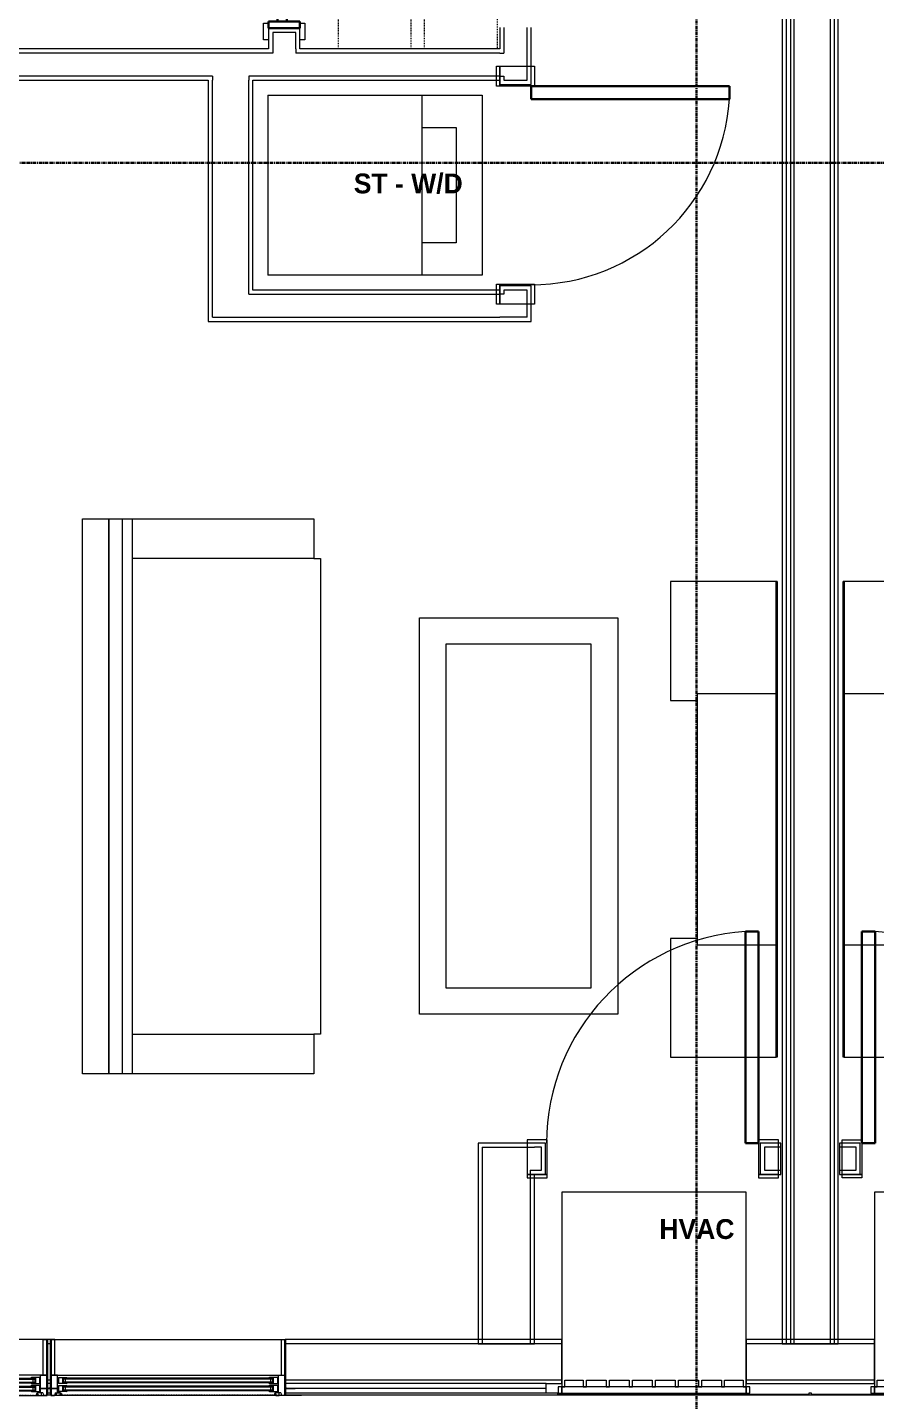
# Model space of a CAD drawing. Header units: inches. Extents: x -4093 to -1777, y 9773 to 12264.
# Drawn here: x -3255.6 to -3127.2, y 9979.8 to 10187.7 of the extents above; entities that cross this region are included whole.
import ezdxf

# ---------------------------------------------------------------- set-up
doc = ezdxf.new("R2010")
doc.units = ezdxf.units.IN
doc.header["$MEASUREMENT"] = 0
doc.linetypes.add('Dash', pattern=[0.25, 0.125, -0.125])
doc.linetypes.add('Grid Line 1_2_', pattern=[0.875, 0.5, -0.125, 0.125, -0.125])
for name, color, linetype, lineweight in [('0-1', 7, 'Continuous', 5), ('0-2', 7, 'Continuous', 9), ('A-AREA-IDEN', 2, 'Continuous', 9), ('A-DETL-GENF', 92, 'Continuous', 18), ('A-DETL-GENF-HDLN', 1, 'Dash', 9), ('A-DOOR-1', 7, 'Continuous', 9), ('A-DOOR-2', 10, 'Continuous', 30), ('A-DOOR-FRAM-1', 10, 'Continuous', 30), ('A-GENM', 5, 'Continuous', 9), ('A-GLAZ', 151, 'Continuous', 18), ('A-GLAZ-1', 151, 'Continuous', 9), ('A-GLAZ-2', 151, 'Continuous', 30), ('A-WALL', 113, 'Continuous', 18), ('A-WALL-1', 7, 'Continuous', 9), ('A-WALL-2', 250, 'Continuous', 18), ('A-WALL-3', 113, 'Continuous', 9), ('I-FURN', 30, 'Continuous', 9), ('I-FURN-1', 7, 'Continuous', 9), ('I-WALL-1', 7, 'Continuous', 9), ('P-SANR-FIXT-1', 7, 'Continuous', 9), ('Q-CASE-HDLN-1', 7, 'Dash', 9), ('S-GRID-1', 1, 'Grid Line 1_2_', 30)]:
    doc.layers.add(name, color=color, linetype=linetype, lineweight=lineweight)
doc.styles.add('Century Gothic_B', font='GOTHICB.TTF', dxfattribs={"height": 3})

# ---------------------------------------------------------------- blocks, each defined once
blk = doc.blocks.new('Entertainment_Center_14771 - Entertainment_Center_14771-3403083-BACKGROUND - 3RD FLOOR')
at = {"layer": 'I-FURN-1'}
for p, q in [((-18, 10), (-36, 10)), ((-36, 10), (-36, -6)), ((-34.85, 10.03), (-35.34, 10.03)), ((-35.34, 10.03), (-35.34, 10)), ((-34.85, 10), (-34.85, 10.03)), ((-18.66, 10.03), (-19.66, 10.03)), ((-19.66, 10.03), (-19.66, 10)), ((-18.66, 10), (-18.66, 10.03)), ((-18, 6), (-18, 10)), ((36, 10), (18, 10)), ((18, 10), (18, 6)), ((18.66, 10.03), (18.66, 10)), ((19.66, 10.03), (18.66, 10.03)), ((19.66, 10), (19.66, 10.03)), ((35.34, 10.03), (34.85, 10.03)), ((34.85, 10.03), (34.85, 10)), ((35.34, 10), (35.34, 10.03)), ((36, -6), (36, 10)), ((19, 6), (-19, 6)), ((-19, 6), (-19, -6)), ((19, -6), (19, 6)), ((-36, -6), (-19, -6)), ((-36, -6.13), (-36, -6)), ((-36, -6), (-19, -6)), ((-19, -6.13), (-36, -6.13)), ((-19, -6), (19, -6)), ((-19, -6.13), (-19, -6)), ((-19, -6), (19, -6)), ((19, -6.13), (-19, -6.13)), ((19, -6), (36, -6)), ((19, -6), (19, -6.13)), ((19, -6), (36, -6)), ((36, -6.13), (19, -6.13)), ((36, -6.13), (36, -6))]:
    blk.add_line(p, q, dxfattribs=at)
blk = doc.blocks.new('Couch-Both_Arms-Generic - 1-1372852-BACKGROUND - 3RD FLOOR')
at = {"layer": 'I-FURN'}
for p, q in [((-42, 17.5), (-36, 17.5)), ((-42, -10), (-42, 17.5)), ((-36, 18.5), (36, 18.5)), ((-36, 17.5), (-36, 18.5)), ((-36, 17.5), (-36, -10)), ((36, 18.5), (36, 17.5)), ((36, 17.5), (42, 17.5)), ((36, -10), (36, 17.5)), ((42, 17.5), (42, -10)), ((-42, -10), (42, -10)), ((-42, -13.5), (-42, -10)), ((42, -10), (42, -13.5)), ((-42, -11.5), (42, -11.5)), ((-42, -13.5), (42, -13.5)), ((42, -13.5), (-42, -13.5))]:
    blk.add_line(p, q, dxfattribs=at)
at = {"layer": 'I-FURN-1'}
for p, q in [((-42, -17.5), (-42, -13.5)), ((42, -13.5), (42, -17.5)), ((42, -17.5), (-42, -17.5))]:
    blk.add_line(p, q, dxfattribs=at)
blk = doc.blocks.new('Table-Coffee - one-1372853-BACKGROUND - 3RD FLOOR')
at = {"layer": 'I-FURN-1'}
for p, q in [((-29.28, 11.25), (30.72, 11.25)), ((-29.28, -18.75), (-29.28, 11.25)), ((30.72, 11.25), (30.72, -18.75)), ((26.72, 7.25), (-25.28, 7.25)), ((-25.28, 7.25), (-25.28, -14.75)), ((26.72, -14.75), (26.72, 7.25)), ((-25.28, -14.75), (26.72, -14.75)), ((30.72, -18.75), (-29.28, -18.75))]:
    blk.add_line(p, q, dxfattribs=at)
blk = doc.blocks.new('SLIDING - FLUSH - SLIDING - FLUSH - 5-0 x 6-8-3203586-BACKGROUND - 3RD FLOOR')
at = {"layer": 'A-DOOR-1'}
for p, q in [((-32.75, 3.25), (-30.25, 3.25)), ((-32.75, 2.5), (-32.75, 3.25)), ((-30.25, 2.5), (-32.75, 2.5)), ((-30.25, 3.25), (-30.25, 2.5)), ((30.25, 3.25), (32.75, 3.25)), ((30.25, 2.5), (30.25, 3.25)), ((32.75, 2.5), (30.25, 2.5)), ((32.75, 3.25), (32.75, 2.5)), ((-32.75, -2.25), (-30.25, -2.25)), ((-32.75, -3), (-32.75, -2.25)), ((-30.25, -3), (-32.75, -3)), ((-30.25, -2.25), (-30.25, -3)), ((30.25, -2.25), (32.75, -2.25)), ((30.25, -3), (30.25, -2.25)), ((32.75, -3), (30.25, -3)), ((32.75, -2.25), (32.75, -3))]:
    blk.add_line(p, q, dxfattribs=at)
at = {"layer": 'A-DOOR-2'}
for p, q in [((-1, -0.88), (-1, 0.5)), ((-1, 0.5), (30, 0.5)), ((30, 0.5), (30, -0.88)), ((-30, -2.25), (-30, -0.88)), ((-30, -0.88), (1, -0.88)), ((30, -0.88), (-1, -0.88)), ((1, -0.88), (1, -2.25)), ((1, -2.25), (-30, -2.25))]:
    blk.add_line(p, q, dxfattribs=at)
at = {"layer": 'A-DOOR-FRAM-1'}
for p, q in [((-31, -2.25), (-31, 2.5)), ((-31, 2.5), (-30, 2.5)), ((-30, 2.5), (-30, -2.25)), ((30, 2.5), (31, 2.5)), ((30, -2.25), (30, 2.5)), ((31, 2.5), (31, -2.25)), ((-30, -2.25), (-31, -2.25)), ((31, -2.25), (30, -2.25))]:
    blk.add_line(p, q, dxfattribs=at)
blk = doc.blocks.new('OD_CW_Closet - OD_CW_Closet-3786599-BACKGROUND - 3RD FLOOR')
at = {"layer": 'Q-CASE-HDLN-1'}
for p, q in [((0.74, -24), (0.74, 0)), ((0.74, 0), (68.99, 0)), ((68.99, 0), (68.99, -24)), ((0.74, -11), (68.99, -11)), ((0.74, -13), (68.99, -13)), ((68.99, -24), (0.74, -24))]:
    blk.add_line(p, q, dxfattribs=at)
blk = doc.blocks.new('SWING - SINGLE - FLUSH - SWING - FLUSH - 2-6 x 6-8 - PASSAGE-4346079-BACKGROUND - 3RD FLOOR')
at = {"layer": 'A-DOOR-1'}
for p, q in [((-18, 2.375), (-18, 2.875)), ((-18, 2.875), (-15, 2.875)), ((-18, 2.375), (-15, 2.375)), ((-18, -2.875), (-18, 2.375)), ((-15, 2.375), (-18, 2.375)), ((-15, 2.875), (-15, 2.375)), ((-15, 2.375), (-15, -2.875)), ((15, 2.375), (15, 2.875)), ((15, 2.875), (18, 2.875)), ((15, 2.375), (18, 2.375)), ((15, -2.875), (15, 2.375)), ((18, 2.375), (15, 2.375)), ((18, 2.875), (18, 2.375)), ((18, 2.375), (18, -2.875)), ((-15, -2.875), (-18, -2.875)), ((18, -2.875), (15, -2.875))]:
    blk.add_line(p, q, dxfattribs=at)
blk.add_arc((15, -2.375), 30.067, 180, 266.18593, dxfattribs=at)
at = {"layer": 'A-DOOR-2'}
for p, q in [((13, -2.375), (13, -32.375)), ((15, -2.375), (13, -2.375)), ((15, -2.375), (15, -32.375)), ((15, -32.375), (13, -32.375))]:
    blk.add_line(p, q, dxfattribs=at)
blk = doc.blocks.new('Stacked Washer and Dryer - 26_x25_ - Private-1352637-BACKGROUND - 3RD FLOOR')
at = {"layer": 'P-SANR-FIXT-1'}
for p, q in [((0, 13.625), (32.4375, 13.625)), ((0, 13.625), (0, -13.625)), ((23.34375, 13.625), (23.34375, -13.625)), ((32.4375, 13.625), (32.4375, -13.625)), ((23.34375, 8.75), (28.53125, 8.75)), ((28.53125, 8.75), (28.53125, -8.75)), ((28.53125, -8.75), (23.34375, -8.75)), ((32.4375, -13.625), (0, -13.625))]:
    blk.add_line(p, q, dxfattribs=at)
blk = doc.blocks.new('SWING - SINGLE - FLUSH - SWING - 32_ x 80_ - WITH ACOUSTICAL SEAL-4346071-BACKGROUND - 3RD FLOOR')
at = {"layer": 'A-DOOR-1'}
for p, q in [((-16, 2.87), (-19, 2.87)), ((-19, 2.87), (-19, -2.38)), ((-16, -2.38), (-16, 2.87)), ((19, 2.87), (16, 2.87)), ((16, 2.87), (16, -2.38)), ((19, -2.38), (19, 2.87)), ((-19, -2.38), (-16, -2.38)), ((-16, -2.38), (-19, -2.38)), ((-19, -2.38), (-19, -2.88)), ((-19, -2.88), (-16, -2.88)), ((-16, -2.88), (-16, -2.38)), ((16, -2.38), (19, -2.38)), ((19, -2.38), (16, -2.38)), ((16, -2.38), (16, -2.88)), ((16, -2.88), (19, -2.88)), ((19, -2.88), (19, -2.38))]:
    blk.add_line(p, q, dxfattribs=at)
blk.add_arc((16, 2.37), 32.07, 93.5759, 180, dxfattribs=at)
at = {"layer": 'A-DOOR-2'}
for p, q in [((14, 2.37), (14, 34.38)), ((16, 34.38), (14, 34.38)), ((16, 2.37), (16, 34.38)), ((16, 2.37), (14, 2.37))]:
    blk.add_line(p, q, dxfattribs=at)
blk = doc.blocks.new('Entertainment_Center_14771 - Entertainment_Center_14771-1352616-BACKGROUND - 3RD FLOOR')
at = {"layer": 'I-FURN-1'}
for p, q in [((-36, 6.12), (-19, 6.12)), ((-36, 6), (-36, 6.12)), ((-19, 6), (-36, 6)), ((-19, 6), (-36, 6)), ((-36, 6), (-36, -10)), ((-19, 6.12), (19, 6.12)), ((-19, 6), (-19, 6.12)), ((19, 6), (-19, 6)), ((19, 6), (-19, 6)), ((-19, 6), (-19, -6)), ((19, 6.12), (36, 6.12)), ((19, 6.12), (19, 6)), ((36, 6), (19, 6)), ((19, -6), (19, 6)), ((36, 6), (19, 6)), ((36, 6), (36, 6.12)), ((36, -10), (36, 6)), ((-19, -6), (19, -6)), ((-18, -10), (-18, -6)), ((18, -6), (18, -10)), ((-36, -10), (-18, -10)), ((-35.34, -10), (-35.34, -10.03)), ((-35.34, -10.03), (-34.85, -10.03)), ((-34.85, -10.03), (-34.85, -10)), ((-19.66, -10), (-19.66, -10.03)), ((-19.66, -10.03), (-18.66, -10.03)), ((-18.66, -10.03), (-18.66, -10)), ((18, -10), (36, -10)), ((18.66, -10), (18.66, -10.03)), ((18.66, -10.03), (19.66, -10.03)), ((19.66, -10.03), (19.66, -10)), ((34.85, -10), (34.85, -10.03)), ((34.85, -10.03), (35.34, -10.03)), ((35.34, -10.03), (35.34, -10))]:
    blk.add_line(p, q, dxfattribs=at)
blk = doc.blocks.new('SWING - SINGLE - FLUSH - SWING - 32_ x 80_ - WITH ACOUSTICAL SEAL-4346081-BACKGROUND - 3RD FLOOR')
at = {"layer": 'A-DOOR-1'}
for p, q in [((-19, 2.37), (-19, 2.87)), ((-19, 2.87), (-16, 2.87)), ((-19, 2.37), (-16, 2.37)), ((-19, -2.88), (-19, 2.37)), ((-16, 2.37), (-19, 2.37)), ((-16, 2.87), (-16, 2.37)), ((-16, 2.37), (-16, -2.88)), ((16, 2.37), (16, 2.87)), ((16, 2.87), (19, 2.87)), ((16, 2.37), (19, 2.37)), ((16, -2.88), (16, 2.37)), ((19, 2.37), (16, 2.37)), ((19, 2.87), (19, 2.37)), ((19, 2.37), (19, -2.88)), ((-16, -2.88), (-19, -2.88)), ((19, -2.88), (16, -2.88))]:
    blk.add_line(p, q, dxfattribs=at)
blk.add_arc((16, -2.38), 32.07, 180, 266.4241, dxfattribs=at)
at = {"layer": 'A-DOOR-2'}
for p, q in [((14, -2.38), (14, -34.38)), ((16, -2.38), (14, -2.38)), ((16, -2.38), (16, -34.38)), ((16, -34.38), (14, -34.38))]:
    blk.add_line(p, q, dxfattribs=at)
blk = doc.blocks.new('CTR - 1st Phase - Unit Layouts_rvt-1-BACKGROUND - 3RD FLOOR')
at = {"layer": 'A-WALL-1'}
for p, q in [((-3219.1, 10187.54), (-3219.1, 10184.41)), ((-3214.35, 10187.54), (-3219.1, 10187.54)), ((-3214.35, 10184.41), (-3214.35, 10187.54)), ((-3184.1, 10187.66), (-3184.1, 10184.41)), ((-3179.35, 10179.04), (-3179.35, 10187.66)), ((-3221.47, 10184.41), (-3334.47, 10184.41)), ((-3219.1, 10184.41), (-3221.47, 10184.41)), ((-3184.1, 10184.41), (-3214.35, 10184.41)), ((-3334.47, 10179.66), (-3228.22, 10179.66)), ((-3228.22, 10179.66), (-3228.22, 10147.92)), ((-3221.47, 10147.92), (-3221.47, 10179.66)), ((-3221.47, 10179.66), (-3184.1, 10179.66)), ((-3184.1, 10179.66), (-3184.1, 10179.04)), ((-3184.1, 10179.04), (-3179.35, 10179.04)), ((-3228.22, 10147.92), (-3228.22, 10143.79)), ((-3184.1, 10147.92), (-3221.47, 10147.92)), ((-3179.35, 10148.54), (-3184.1, 10148.54)), ((-3184.1, 10148.54), (-3184.1, 10147.92)), ((-3179.35, 10143.17), (-3179.35, 10148.54)), ((-3228.22, 10143.79), (-3228.22, 10143.17)), ((-3228.22, 10143.17), (-3184.1, 10143.17)), ((-3184.1, 10143.17), (-3179.97, 10143.17)), ((-3179.97, 10143.17), (-3179.35, 10143.17)), ((-3177.19, 10018.81), (-3178.87, 10018.81)), ((-3177.19, 10014.06), (-3177.19, 10018.81)), ((-3141.56, 10018.81), (-3144.69, 10018.81)), ((-3144.69, 10018.81), (-3144.69, 10014.06)), ((-3141.56, 10014.06), (-3141.56, 10018.81)), ((-3129.56, 10018.81), (-3132.69, 10018.81)), ((-3132.69, 10018.81), (-3132.69, 10014.06)), ((-3129.56, 10014.06), (-3129.56, 10018.81)), ((-3178.87, 10014.06), (-3177.19, 10014.06)), ((-3144.69, 10014.06), (-3141.56, 10014.06)), ((-3132.69, 10014.06), (-3129.56, 10014.06))]:
    blk.add_line(p, q, dxfattribs=at)
at = {"layer": 'A-WALL-2'}
for p, q in [((-3183.47, 10187.66), (-3183.47, 10183.79)), ((-3179.97, 10179.66), (-3179.97, 10187.66)), ((-3218.47, 10186.91), (-3218.47, 10184.41)), ((-3216.72, 10186.91), (-3218.47, 10186.91)), ((-3214.97, 10186.91), (-3216.72, 10186.91)), ((-3214.97, 10184.41), (-3214.97, 10186.91)), ((-3222.1, 10183.79), (-3334.47, 10183.79)), ((-3221.47, 10183.79), (-3222.1, 10183.79)), ((-3218.47, 10183.79), (-3221.47, 10183.79)), ((-3218.47, 10184.41), (-3218.47, 10183.79)), ((-3214.97, 10184.41), (-3214.97, 10183.79)), ((-3184.1, 10183.79), (-3214.97, 10183.79)), ((-3184.1, 10183.79), (-3183.47, 10183.79)), ((-3227.6, 10180.29), (-3334.47, 10180.29)), ((-3227.6, 10180.29), (-3227.6, 10179.66)), ((-3227.6, 10147.92), (-3227.6, 10179.66)), ((-3222.1, 10180.29), (-3222.1, 10179.66)), ((-3221.47, 10180.29), (-3222.1, 10180.29)), ((-3222.1, 10147.92), (-3222.1, 10179.66)), ((-3184.1, 10180.29), (-3221.47, 10180.29)), ((-3184.1, 10180.29), (-3183.47, 10180.29)), ((-3183.47, 10180.29), (-3183.47, 10179.66)), ((-3183.47, 10179.66), (-3181.72, 10179.66)), ((-3181.72, 10179.66), (-3179.97, 10179.66)), ((-3227.6, 10147.29), (-3227.6, 10147.92)), ((-3222.1, 10147.29), (-3222.1, 10147.92)), ((-3183.47, 10147.91), (-3183.47, 10147.29)), ((-3181.72, 10147.91), (-3183.47, 10147.91)), ((-3179.97, 10147.91), (-3181.72, 10147.91)), ((-3179.97, 10143.79), (-3179.97, 10147.91)), ((-3227.6, 10143.79), (-3227.6, 10147.29)), ((-3222.1, 10147.29), (-3184.1, 10147.29)), ((-3183.47, 10147.29), (-3184.1, 10147.29)), ((-3227.6, 10143.79), (-3184.1, 10143.79)), ((-3183.47, 10143.79), (-3184.1, 10143.79)), ((-3179.97, 10143.79), (-3183.47, 10143.79)), ((-3186.75, 10018.19), (-3186.75, 9988.44)), ((-3186.75, 10018.19), (-3179.5, 10018.19)), ((-3179.5, 10018.19), (-3178.87, 10018.19)), ((-3177.81, 10018.19), (-3178.87, 10018.19)), ((-3177.81, 10016.44), (-3177.81, 10018.19)), ((-3144.06, 10018.19), (-3144.06, 10016.44)), ((-3141.56, 10018.19), (-3144.06, 10018.19)), ((-3130.19, 10018.19), (-3132.69, 10018.19)), ((-3130.19, 10016.44), (-3130.19, 10018.19)), ((-3179.5, 10014.69), (-3179.5, 9988.44)), ((-3179.5, 10014.69), (-3178.87, 10014.69)), ((-3178.87, 10014.69), (-3177.81, 10014.69)), ((-3177.81, 10014.69), (-3177.81, 10016.44)), ((-3144.06, 10016.44), (-3144.06, 10014.69)), ((-3144.06, 10014.69), (-3141.56, 10014.69)), ((-3132.69, 10014.69), (-3130.19, 10014.69)), ((-3130.19, 10014.69), (-3130.19, 10016.44))]:
    blk.add_line(p, q, dxfattribs=at)
at = {"layer": 'I-WALL-1'}
for p, q in [((-3186.75, 10018.81), (-3187.37, 10018.81)), ((-3187.37, 10018.81), (-3187.37, 9988.44)), ((-3178.87, 10018.81), (-3186.75, 10018.81)), ((-3178.87, 9988.44), (-3178.87, 10014.06)), ((-3187.37, 9988.44), (-3178.87, 9988.44))]:
    blk.add_line(p, q, dxfattribs=at)
at = {"layer": '0-2'}
for name, p, rotation in [('OD_CW_Closet - OD_CW_Closet-3786599-BACKGROUND - 3RD FLOOR', (-3208.51, 10183.68), 89.99999999997935), ('SLIDING - FLUSH - SLIDING - FLUSH - 5-0 x 6-8-3203586-BACKGROUND - 3RD FLOOR', (-3216.85, 10218.54), 269.9999999999546), ('SWING - SINGLE - FLUSH - SWING - FLUSH - 2-6 x 6-8 - PASSAGE-4346079-BACKGROUND - 3RD FLOOR', (-3181.72, 10163.79), 90.00000000002589), ('Couch-Both_Arms-Generic - 1-1372852-BACKGROUND - 3RD FLOOR', (-3229.75, 10071.31), 270.0000000000206), ('Entertainment_Center_14771 - Entertainment_Center_14771-3403083-BACKGROUND - 3RD FLOOR', (-3148.25, 10067.8), 90.00000000002663), ('Entertainment_Center_14771 - Entertainment_Center_14771-1352616-BACKGROUND - 3RD FLOOR', (-3126, 10067.8), 89.99999999997337), ('Table-Coffee - one-1372853-BACKGROUND - 3RD FLOOR', (-3185, 10067.6), 90.00000000001687), ('SWING - SINGLE - FLUSH - SWING - 32_ x 80_ - WITH ACOUSTICAL SEAL-4346081-BACKGROUND - 3RD FLOOR', (-3113.31, 10016.44), 180)]:
    blk.add_blockref(name, p, dxfattribs=dict(at, rotation=rotation))
for name, p in [('Stacked Washer and Dryer - 26_x25_ - Private-1352637-BACKGROUND - 3RD FLOOR', (-3219.22, 10163.79)), ('SWING - SINGLE - FLUSH - SWING - 32_ x 80_ - WITH ACOUSTICAL SEAL-4346071-BACKGROUND - 3RD FLOOR', (-3160.94, 10016.44))]:
    blk.add_blockref(name, p, dxfattribs=at)
blk = doc.blocks.new('CTR - 1st Phase - Common Walls_rvt-1-BACKGROUND - 3RD FLOOR')
at = {"layer": 'A-WALL-2'}
for p, q in [((-3140.75, 10355.41), (-3140.75, 9988.44)), ((-3140.12, 10355.41), (-3140.12, 9988.44)), ((-3139.62, 10355.41), (-3139.62, 9988.44)), ((-3134.12, 10355.41), (-3134.12, 9988.44)), ((-3133.5, 10355.41), (-3133.5, 9988.44))]:
    blk.add_line(p, q, dxfattribs=at)
at = {"layer": 'I-WALL-1'}
for p, q in [((-3141.37, 10355.41), (-3141.37, 9988.44)), ((-3132.87, 9988.44), (-3132.87, 10355.41)), ((-3141.37, 9988.44), (-3132.87, 9988.44))]:
    blk.add_line(p, q, dxfattribs=at)
blk = doc.blocks.new('CTR - 1st Phase - Structure_rvt-1-BACKGROUND - 3RD FLOOR')
at = {"layer": 'S-GRID-1'}
for p, q in [((-3154.32, 9772.61), (-3154.32, 12247.5)), ((-1777.25, 10167.19), (-4076.95, 10167.19))]:
    blk.add_line(p, q, dxfattribs=at)
blk = doc.blocks.new('V-Series_EWC4_SPVU_RFA_2015 - 2ND AND 3RD FLOOR-2226480-BACKGROUND - 3RD FLOOR')
at = {"layer": 'A-GENM'}
for p, q in [((-3859.97, 11740.34), (-3859.97, 11739.78)), ((-3858.97, 11740.34), (-3859.97, 11740.34)), ((-3859.97, 11739.78), (-3859.97, 11711.9)), ((-3858.97, 11739.78), (-3859.97, 11739.78)), ((-3859.97, 11739.78), (-3858.97, 11739.78)), ((-3858.97, 11739.78), (-3858.97, 11740.34)), ((-3858.97, 11711.9), (-3858.97, 11739.78)), ((-3829.54, 11739.78), (-3858.97, 11739.78)), ((-3858.97, 11739.78), (-3858.97, 11739.34)), ((-3829.54, 11711.9), (-3829.54, 11739.78)), ((-3858.97, 11739.34), (-3857.97, 11739.34)), ((-3857.97, 11739.34), (-3857.97, 11736.54)), ((-3857.97, 11736.54), (-3858.97, 11736.54)), ((-3858.97, 11736.54), (-3858.97, 11736.04)), ((-3858.97, 11736.04), (-3857.97, 11736.04)), ((-3857.97, 11736.04), (-3857.97, 11733.06)), ((-3857.97, 11733.06), (-3858.97, 11733.06)), ((-3858.97, 11733.06), (-3858.97, 11732.56)), ((-3858.97, 11732.56), (-3857.97, 11732.56)), ((-3857.97, 11732.56), (-3857.97, 11729.57)), ((-3857.97, 11729.57), (-3858.97, 11729.57)), ((-3858.97, 11729.57), (-3858.97, 11729.07)), ((-3858.97, 11729.07), (-3857.97, 11729.07)), ((-3857.97, 11729.07), (-3857.97, 11726.09)), ((-3857.97, 11726.09), (-3858.97, 11726.09)), ((-3858.97, 11726.09), (-3858.97, 11725.59)), ((-3858.97, 11725.59), (-3857.97, 11725.59)), ((-3857.97, 11725.59), (-3857.97, 11722.61)), ((-3857.97, 11722.61), (-3858.97, 11722.61)), ((-3858.97, 11722.61), (-3858.97, 11722.11)), ((-3858.97, 11722.11), (-3857.97, 11722.11)), ((-3857.97, 11722.11), (-3857.97, 11719.12)), ((-3857.97, 11719.12), (-3858.97, 11719.12)), ((-3858.97, 11719.12), (-3858.97, 11718.62)), ((-3858.97, 11718.62), (-3857.97, 11718.62)), ((-3857.97, 11718.62), (-3857.97, 11715.64)), ((-3857.97, 11715.64), (-3858.97, 11715.64)), ((-3858.97, 11715.64), (-3858.97, 11715.14)), ((-3858.97, 11715.14), (-3857.97, 11715.14)), ((-3857.97, 11715.14), (-3857.97, 11712.34)), ((-3859.97, 11711.9), (-3858.97, 11711.9)), ((-3859.97, 11711.9), (-3859.97, 11711.34)), ((-3858.97, 11711.9), (-3859.97, 11711.9)), ((-3859.97, 11711.34), (-3858.97, 11711.34)), ((-3857.97, 11712.34), (-3858.97, 11712.34)), ((-3858.97, 11712.34), (-3858.97, 11711.9)), ((-3858.97, 11711.34), (-3858.97, 11711.9)), ((-3858.97, 11711.9), (-3829.54, 11711.9))]:
    blk.add_line(p, q, dxfattribs=at)
blk = doc.blocks.new('Perforated Panel at Magic-Pak - hvac panel - 3rd floor-2505079-BACKGROUND - 3RD FLOOR')
at = {"layer": 'A-GLAZ-1'}
for p, q in [((19.01, 4.19), (-19.01, 4.19)), ((-19.01, 4.12), (19.01, 4.12))]:
    blk.add_line(p, q, dxfattribs=at)
blk = doc.blocks.new('Window-Double_Hung-Marvin-Essential - 2-WIDE _TEMP ALL LOW_ ESDH3066-3454268-BACKGROUND - 3RD FLOOR')
at = {"layer": 'A-DETL-GENF'}
for p, q in [((-17.75, 4.28), (-17.16, 4.28)), ((-17.75, 4.28), (-17.75, 1.19)), ((-17.08, 3.87), (-17.16, 4.28)), ((-16.85, 4.25), (-16.85, 3.87)), ((-16.3, 4.25), (-16.85, 4.25)), ((-16.3, 4.01), (-16.3, 4.25)), ((-16.18, 4.22), (-16.1, 4.22)), ((-16.18, 4.22), (-16.18, 4.01)), ((-16.1, 3.97), (-16.1, 4.22)), ((16.18, 4.22), (16.1, 4.22)), ((16.1, 3.97), (16.1, 4.22)), ((16.18, 4.22), (16.18, 4.01)), ((16.3, 4.01), (16.3, 4.25)), ((16.3, 4.25), (16.85, 4.25)), ((16.85, 4.25), (16.85, 3.87)), ((17.08, 3.87), (17.16, 4.28)), ((17.75, 4.28), (17.16, 4.28)), ((17.75, 4.28), (17.75, 1.19)), ((-19.25, 3.23), (-19.25, 3.19)), ((-17.75, 3.23), (-19.25, 3.23)), ((-19.25, 3.19), (-17.9, 3.19)), ((-17.9, 3.19), (-17.9, 3.08)), ((-17.9, 3.08), (-17.75, 3.08)), ((-17.08, 3.87), (-16.19, 3.87)), ((-16.38, 3.77), (-16.72, 3.77)), ((-16.72, 3.77), (-16.72, 1.19)), ((-15.34, 3.69), (-16.56, 3.69)), ((-16.56, 2.75), (-16.56, 3.69)), ((-16.56, 2.75), (-15.34, 2.75)), ((-15.34, 2.47), (-16.56, 2.47)), ((-16.56, 1.53), (-16.56, 2.47)), ((-16.38, 3.87), (-16.38, 3.77)), ((-16.18, 4.01), (-16.3, 4.01)), ((-16.19, 3.97), (-16.1, 3.97)), ((-16.19, 3.87), (-16.19, 3.97)), ((-15.94, 2.87), (-15.94, 3.59)), ((-15.94, 3.59), (-15.28, 3.59)), ((-15.28, 2.87), (-15.94, 2.87)), ((-15.94, 1.65), (-15.94, 2.37)), ((-15.94, 2.37), (-15.28, 2.37)), ((15.84, 3.57), (-15.84, 3.57)), ((-15.84, 2.88), (-15.84, 3.57)), ((15.84, 3.45), (-15.84, 3.45)), ((15.84, 3.01), (-15.84, 3.01)), ((15.84, 2.88), (-15.84, 2.88)), ((15.84, 2.35), (-15.84, 2.35)), ((-15.84, 1.66), (-15.84, 2.35)), ((15.84, 2.23), (-15.84, 2.23)), ((-15.54, 3.01), (-15.54, 3.45)), ((-15.54, 1.79), (-15.54, 2.23)), ((-15.34, 3.69), (-15.28, 3.63)), ((-15.34, 2.75), (-15.28, 2.81)), ((-15.34, 2.47), (-15.28, 2.41)), ((-15.28, 3.59), (-15.28, 3.63)), ((-15.28, 2.81), (-15.28, 2.87)), ((-15.28, 2.37), (-15.28, 2.41)), ((15.34, 3.69), (15.28, 3.63)), ((15.28, 3.59), (15.28, 3.63)), ((15.94, 3.59), (15.28, 3.59)), ((15.28, 2.81), (15.28, 2.87)), ((15.28, 2.87), (15.94, 2.87)), ((15.34, 2.75), (15.28, 2.81)), ((15.34, 2.47), (15.28, 2.41)), ((15.28, 2.37), (15.28, 2.41)), ((15.94, 2.37), (15.28, 2.37)), ((15.34, 3.69), (16.56, 3.69)), ((16.56, 2.75), (15.34, 2.75)), ((15.34, 2.47), (16.56, 2.47)), ((15.54, 3.01), (15.54, 3.45)), ((15.54, 1.79), (15.54, 2.23)), ((15.84, 2.88), (15.84, 3.57)), ((15.84, 1.66), (15.84, 2.35)), ((15.94, 2.87), (15.94, 3.59)), ((15.94, 1.65), (15.94, 2.37)), ((16.19, 3.97), (16.1, 3.97)), ((16.18, 4.01), (16.3, 4.01)), ((16.19, 3.87), (16.19, 3.97)), ((17.08, 3.87), (16.19, 3.87)), ((16.38, 3.87), (16.38, 3.77)), ((16.38, 3.77), (16.72, 3.77)), ((16.56, 2.75), (16.56, 3.69)), ((16.56, 1.53), (16.56, 2.47)), ((16.72, 3.77), (16.72, 1.19)), ((17.75, 3.23), (19.25, 3.23)), ((17.9, 3.08), (17.75, 3.08)), ((17.9, 3.19), (17.9, 3.08)), ((19.25, 3.19), (17.9, 3.19)), ((19.25, 3.23), (19.25, 3.19)), ((-16.72, 1.19), (-17.75, 1.19)), ((-16.56, 1.53), (-15.34, 1.53)), ((-15.28, 1.65), (-15.94, 1.65)), ((15.84, 1.79), (-15.84, 1.79)), ((15.84, 1.66), (-15.84, 1.66)), ((-15.34, 1.53), (-15.28, 1.59)), ((-15.28, 1.59), (-15.28, 1.65)), ((15.28, 1.59), (15.28, 1.65)), ((15.28, 1.65), (15.94, 1.65)), ((15.34, 1.53), (15.28, 1.59)), ((16.56, 1.53), (15.34, 1.53)), ((16.72, 1.19), (17.75, 1.19))]:
    blk.add_line(p, q, dxfattribs=at)
at = {"layer": 'A-DETL-GENF-HDLN'}
blk.add_line((16.1, 4.22), (-16.5, 4.22), dxfattribs=at)
at = {"layer": 'A-GLAZ'}
for p, q in [((-17.13, 1.16), (-17.13, -4.19)), ((17.12, -4.19), (17.12, 1.16)), ((-17.13, -4.19), (-17.75, -4.19)), ((17.12, -4.19), (17.75, -4.19))]:
    blk.add_line(p, q, dxfattribs=at)
at = {"layer": 'A-GLAZ-1'}
for p, q in [((17.75, 4.28), (-17.75, 4.28)), ((20.21, 4.25), (17.75, 4.25)), ((17.75, 4.19), (20.21, 4.19)), ((20.21, 4.19), (20.21, 4.25)), ((-17.75, 1.19), (17.75, 1.19)), ((-17.75, -4.19), (17.75, -4.19))]:
    blk.add_line(p, q, dxfattribs=at)
at = {"layer": 'A-GLAZ-2'}
for p, q in [((-17.75, 4.28), (-17.75, 1.19)), ((17.75, 1.19), (17.75, 4.28)), ((-17.75, 1.16), (-17.75, -4.19)), ((17.75, -4.19), (17.75, 1.16))]:
    blk.add_line(p, q, dxfattribs=at)
blk = doc.blocks.new('Window-Double_Hung-Marvin-Essential - 2-WIDE _TEMP ALL LOW_ ESDH3066-3454271-BACKGROUND - 3RD FLOOR')
at = {"layer": 'A-DETL-GENF'}
for p, q in [((-16.72, -1.19), (-17.75, -1.19)), ((-17.75, -4.28), (-17.75, -1.19)), ((-16.72, -3.77), (-16.72, -1.19)), ((-16.56, -1.53), (-15.34, -1.53)), ((-16.56, -1.53), (-16.56, -2.47)), ((-15.28, -1.65), (-15.94, -1.65)), ((-15.94, -1.65), (-15.94, -2.37)), ((15.84, -1.66), (-15.84, -1.66)), ((-15.84, -1.66), (-15.84, -2.35)), ((15.84, -1.79), (-15.84, -1.79)), ((-15.54, -1.79), (-15.54, -2.23)), ((-15.34, -1.53), (-15.28, -1.59)), ((-15.28, -1.59), (-15.28, -1.65)), ((15.34, -1.53), (15.28, -1.59)), ((15.28, -1.59), (15.28, -1.65)), ((15.28, -1.65), (15.94, -1.65)), ((16.56, -1.53), (15.34, -1.53)), ((15.54, -1.79), (15.54, -2.23)), ((15.84, -1.66), (15.84, -2.35)), ((15.94, -1.65), (15.94, -2.37)), ((16.56, -1.53), (16.56, -2.47)), ((16.72, -3.77), (16.72, -1.19)), ((16.72, -1.19), (17.75, -1.19)), ((17.75, -4.28), (17.75, -1.19)), ((-19.25, -3.23), (-19.25, -3.19)), ((-19.25, -3.19), (-17.9, -3.19)), ((-17.75, -3.23), (-19.25, -3.23)), ((-17.9, -3.19), (-17.9, -3.08)), ((-17.9, -3.08), (-17.75, -3.08)), ((-17.08, -3.87), (-17.16, -4.28)), ((-17.08, -3.87), (-16.19, -3.87)), ((-16.85, -4.25), (-16.85, -3.87)), ((-16.38, -3.77), (-16.72, -3.77)), ((-15.34, -2.47), (-16.56, -2.47)), ((-16.56, -2.75), (-15.34, -2.75)), ((-16.56, -2.75), (-16.56, -3.69)), ((-15.34, -3.69), (-16.56, -3.69)), ((-16.38, -3.87), (-16.38, -3.77)), ((-16.18, -4.01), (-16.3, -4.01)), ((-16.3, -4.01), (-16.3, -4.25)), ((-16.19, -3.87), (-16.19, -3.97)), ((-16.19, -3.97), (-16.1, -3.97)), ((-16.18, -4.22), (-16.18, -4.01)), ((-16.1, -3.97), (-16.1, -4.22)), ((-15.94, -2.37), (-15.28, -2.37)), ((-15.28, -2.87), (-15.94, -2.87)), ((-15.94, -2.87), (-15.94, -3.59)), ((-15.94, -3.59), (-15.28, -3.59)), ((15.84, -2.23), (-15.84, -2.23)), ((15.84, -2.35), (-15.84, -2.35)), ((15.84, -2.88), (-15.84, -2.88)), ((-15.84, -2.88), (-15.84, -3.57)), ((15.84, -3.01), (-15.84, -3.01)), ((15.84, -3.45), (-15.84, -3.45)), ((15.84, -3.57), (-15.84, -3.57)), ((-15.54, -3.01), (-15.54, -3.45)), ((-15.34, -2.47), (-15.28, -2.41)), ((-15.34, -2.75), (-15.28, -2.81)), ((-15.34, -3.69), (-15.28, -3.63)), ((-15.28, -2.37), (-15.28, -2.41)), ((-15.28, -2.81), (-15.28, -2.87)), ((-15.28, -3.59), (-15.28, -3.63)), ((15.28, -2.37), (15.28, -2.41)), ((15.94, -2.37), (15.28, -2.37)), ((15.34, -2.47), (15.28, -2.41)), ((15.34, -2.75), (15.28, -2.81)), ((15.28, -2.81), (15.28, -2.87)), ((15.28, -2.87), (15.94, -2.87)), ((15.28, -3.59), (15.28, -3.63)), ((15.94, -3.59), (15.28, -3.59)), ((15.34, -3.69), (15.28, -3.63)), ((15.34, -2.47), (16.56, -2.47)), ((16.56, -2.75), (15.34, -2.75)), ((15.34, -3.69), (16.56, -3.69)), ((15.54, -3.01), (15.54, -3.45)), ((15.84, -2.88), (15.84, -3.57)), ((15.94, -2.87), (15.94, -3.59)), ((16.19, -3.97), (16.1, -3.97)), ((16.1, -3.97), (16.1, -4.22)), ((16.18, -4.22), (16.18, -4.01)), ((16.18, -4.01), (16.3, -4.01)), ((17.08, -3.87), (16.19, -3.87)), ((16.19, -3.87), (16.19, -3.97)), ((16.3, -4.01), (16.3, -4.25)), ((16.38, -3.87), (16.38, -3.77)), ((16.38, -3.77), (16.72, -3.77)), ((16.56, -2.75), (16.56, -3.69)), ((16.85, -4.25), (16.85, -3.87)), ((17.08, -3.87), (17.16, -4.28)), ((17.9, -3.08), (17.75, -3.08)), ((17.75, -3.23), (19.25, -3.23)), ((17.9, -3.19), (17.9, -3.08)), ((19.25, -3.19), (17.9, -3.19)), ((19.25, -3.23), (19.25, -3.19)), ((-17.75, -4.28), (-17.16, -4.28)), ((-16.3, -4.25), (-16.85, -4.25)), ((-16.18, -4.22), (-16.1, -4.22)), ((16.18, -4.22), (16.1, -4.22)), ((16.3, -4.25), (16.85, -4.25)), ((17.75, -4.28), (17.16, -4.28))]:
    blk.add_line(p, q, dxfattribs=at)
at = {"layer": 'A-DETL-GENF-HDLN'}
blk.add_line((16.1, -4.22), (-16.5, -4.22), dxfattribs=at)
at = {"layer": 'A-GLAZ'}
for p, q in [((-17.13, 4.19), (-17.75, 4.19)), ((-17.13, -1.16), (-17.13, 4.19)), ((17.12, 4.19), (17.75, 4.19)), ((17.12, 4.19), (17.12, -1.16))]:
    blk.add_line(p, q, dxfattribs=at)
at = {"layer": 'A-GLAZ-1'}
for p, q in [((-17.75, 4.19), (17.75, 4.19)), ((-17.75, -1.19), (17.75, -1.19)), ((17.75, -4.28), (-17.75, -4.28)), ((17.75, -4.19), (20.21, -4.19)), ((20.21, -4.25), (17.75, -4.25)), ((20.21, -4.19), (20.21, -4.25))]:
    blk.add_line(p, q, dxfattribs=at)
at = {"layer": 'A-GLAZ-2'}
for p, q in [((-17.75, -1.16), (-17.75, 4.19)), ((17.75, 4.19), (17.75, -1.16)), ((-17.75, -4.28), (-17.75, -1.19)), ((17.75, -1.19), (17.75, -4.28))]:
    blk.add_line(p, q, dxfattribs=at)

msp = doc.modelspace()

# ---------------------------------------------------------------- linework, layer by layer
at = {"layer": 'A-WALL'}
for p, q in [((-3252.07, 9988.44), (-3252.58, 9988.44)), ((-3174.71, 9988.44), (-3216.57, 9988.44)), ((-3127.41, 9988.44), (-3146.84, 9988.44)), ((-3252.07, 9982.94), (-3252.58, 9982.94)), ((-3252.07, 9982.44), (-3252.58, 9982.44)), ((-3252.07, 9981.69), (-3252.58, 9981.69)), ((-3174.71, 9982.94), (-3216.57, 9982.94)), ((-3177.09, 9982.44), (-3216.57, 9982.44)), ((-3177.09, 9981.69), (-3216.57, 9981.69)), ((-3127.41, 9982.94), (-3146.84, 9982.94)), ((-3252.07, 9980.94), (-3252.58, 9980.94)), ((-3177.09, 9980.94), (-3216.57, 9980.94))]:
    msp.add_line(p, q, dxfattribs=at)
at = {"layer": 'A-WALL-3'}
for p, q in [((-3252.07, 9989.06), (-3252.58, 9989.06)), ((-3174.71, 9989.06), (-3216.57, 9989.06)), ((-3174.71, 9982.44), (-3174.71, 9989.06)), ((-3127.41, 9989.06), (-3146.84, 9989.06)), ((-3146.84, 9989.06), (-3146.84, 9982.44)), ((-3127.41, 9982.44), (-3127.41, 9989.06)), ((-3252.58, 9983.72), (-3252.58, 9983.69)), ((-3252.07, 9983.69), (-3252.07, 9983.72)), ((-3216.57, 9983.72), (-3216.57, 9983.69)), ((-3177.09, 9980.94), (-3177.09, 9982.44)), ((-3177.09, 9982.44), (-3174.71, 9982.44)), ((-3146.84, 9982.44), (-3127.41, 9982.44)), ((-3252.58, 9980.69), (-3252.07, 9980.69)), ((-3214.11, 9980.69), (-3175.34, 9980.69)), ((-3175.34, 9980.94), (-3177.09, 9980.94)), ((-3175.34, 9980.69), (-3175.34, 9980.94)), ((-3136.94, 9980.94), (-3137.31, 9980.94)), ((-3137.31, 9980.94), (-3137.31, 9980.69)), ((-3137.31, 9980.69), (-3136.94, 9980.69)), ((-3136.94, 9980.69), (-3136.94, 9980.94))]:
    msp.add_line(p, q, dxfattribs=at)

# ---------------------------------------------------------------- block references
at = {"layer": '0-1'}
for name in ['CTR - 1st Phase - Structure_rvt-1-BACKGROUND - 3RD FLOOR', 'CTR - 1st Phase - Unit Layouts_rvt-1-BACKGROUND - 3RD FLOOR', 'CTR - 1st Phase - Common Walls_rvt-1-BACKGROUND - 3RD FLOOR']:
    msp.add_blockref(name, (0, 0), dxfattribs=at)
at = {"layer": 'A-GENM', "rotation": 90.00000000000026}
for p in [(8565.07, 13840.91), (8612.37, 13840.91)]:
    msp.add_blockref('V-Series_EWC4_SPVU_RFA_2015 - 2ND AND 3RD FLOOR-2226480-BACKGROUND - 3RD FLOOR', p, dxfattribs=at)
at = {"layer": 'A-GLAZ-1', "rotation": 180}
for name, p in [('Window-Double_Hung-Marvin-Essential - 2-WIDE _TEMP ALL LOW_ ESDH3066-3454268-BACKGROUND - 3RD FLOOR', (-3270.33, 9984.88)), ('Perforated Panel at Magic-Pak - hvac panel - 3rd floor-2505079-BACKGROUND - 3RD FLOOR', (-3156.32, 9984.88)), ('Perforated Panel at Magic-Pak - hvac panel - 3rd floor-2505079-BACKGROUND - 3RD FLOOR', (-3117.92, 9984.88))]:
    msp.add_blockref(name, p, dxfattribs=at)
at = {"layer": 'A-GLAZ-1'}
msp.add_blockref('Window-Double_Hung-Marvin-Essential - 2-WIDE _TEMP ALL LOW_ ESDH3066-3454271-BACKGROUND - 3RD FLOOR', (-3234.32, 9984.88), dxfattribs=at)

# ---------------------------------------------------------------- texts
at = {"layer": 'A-AREA-IDEN', "char_height": 3, "attachment_point": 1, "style": 'Century Gothic_B'}
for s, insert, width in [('ST - W/D', (-3206.2, 10165.55), 20.402), ('HVAC', (-3159.95, 10007.3), 15.049)]:
    msp.add_mtext(s, dxfattribs=dict(at, insert=insert, width=width))

doc.saveas('drawing.dxf')
